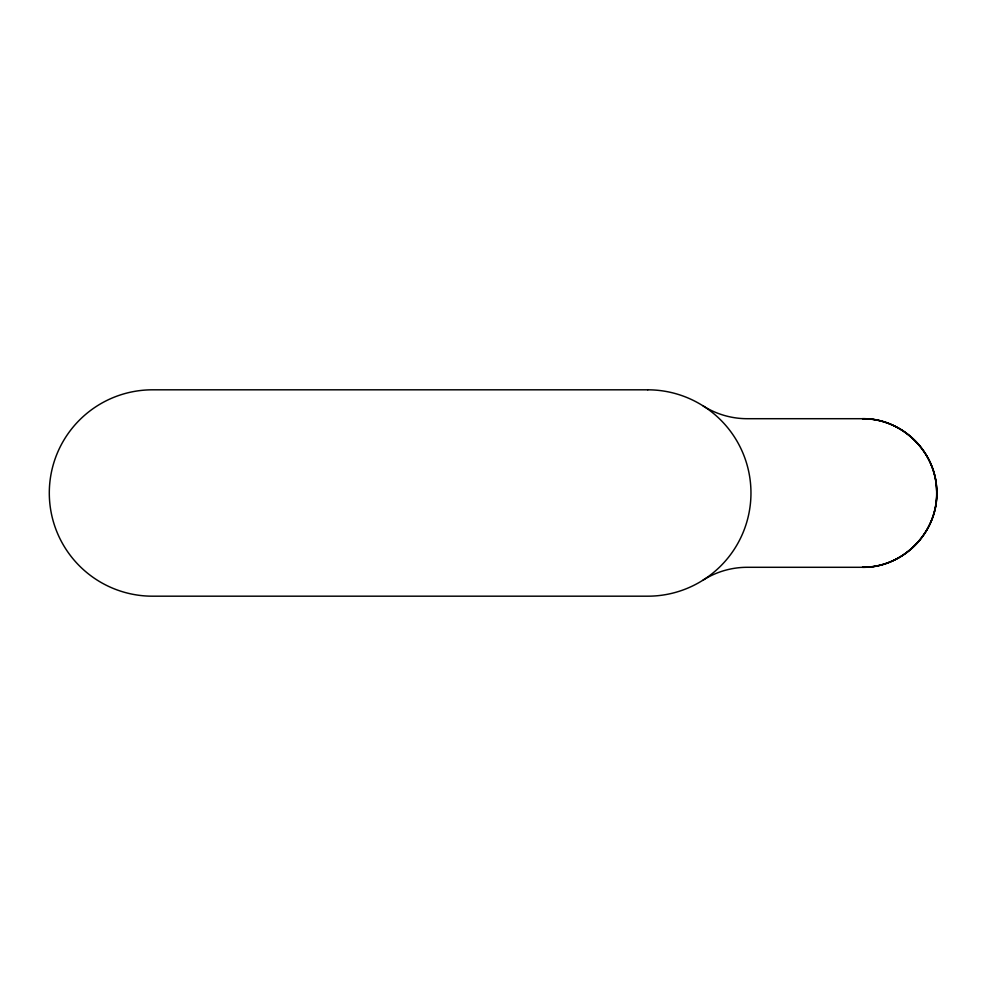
<?xml version="1.0" encoding="UTF-8"?>
<svg xmlns="http://www.w3.org/2000/svg" width="986" height="986" viewBox="0 0 986 986"><rect width="100%" height="100%" fill="white"/><g stroke="black" fill="none" stroke-linecap="round" stroke-linejoin="round"><path stroke-width="1.48" d="M703.055 405.862A82.553 82.553 0 0 0 747.265 418.705L862.405 418.705C902.104 417.781 937.772 453.35 936.7 493.148C937.637 532.859 901.98 568.183 862.405 567.295L747.265 567.295A82.553 82.553 0 0 0 703.055 580.138M936.626 489.783C939.547 530.69 903.176 568.244 862.417 567.295A74.295 74.295 0 0 0 936.7 493A74.295 74.295 0 0 0 862.405 418.705C900.871 417.904 935.85 451.231 936.626 489.783M647.777 389.815L152.485 389.815A103.185 103.185 0 0 0 49.3 493A103.185 103.185 0 0 0 152.485 596.185L647.777 596.185A103.185 103.185 0 0 0 750.962 493A103.185 103.185 0 0 0 647.777 389.815"/></g></svg>
